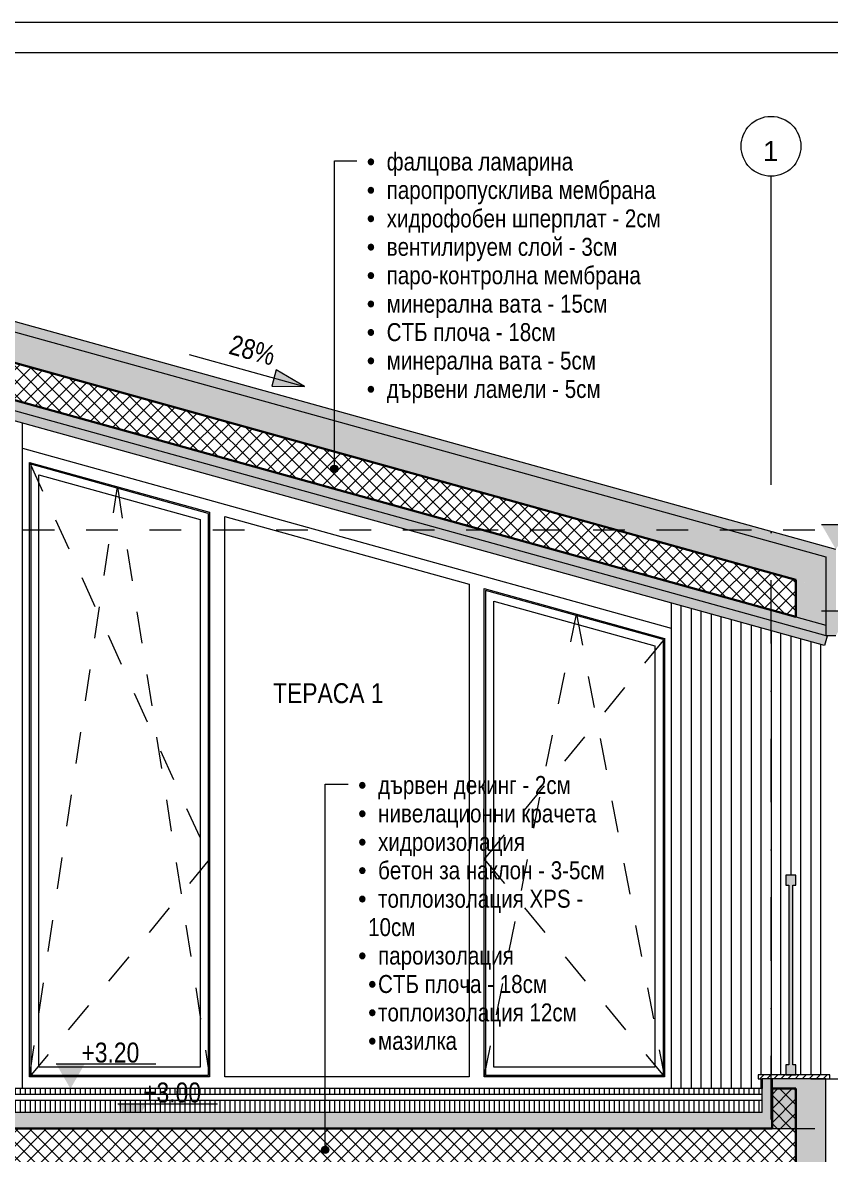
# Model space of a CAD drawing. Header units: centimetres. Extents: x 0 to 25250, y 0 to 2250.
# Drawn here: x 10743 to 11148, y 1683 to 2250 of the extents above; entities that cross this region are included whole.
import ezdxf

# ---------------------------------------------------------------- set-up
doc = ezdxf.new("R2010")
doc.units = ezdxf.units.CM
for name, pattern in [('17-View-1$0$Dash', [31.75, 15.875, -15.875]), ('20-View-1$0$Dash', [31.75, 15.875, -15.875]), ('20-View-1$0$Dash dot', [79.375, 31.75, -23.8125, 0, -23.8125])]:
    doc.linetypes.add(name, pattern=pattern)
for name, color, linetype, lineweight in [('A-ANNO-NOTE', 7, 'Continuous', 9), ('A-AREA-IDEN', 7, 'Continuous', 9), ('A-DETL', 7, 'Continuous', 9), ('A-DETL-GENF', 7, 'Continuous', 9), ('A-DETL-MBND', 7, 'Continuous', 9), ('A-FLOR-FNSH', 7, 'Continuous', 9), ('A-FLOR-HRAL', 7, 'Continuous', 9), ('A-FLOR-LEVL', 7, 'Continuous', 9), ('A-FLOR-MCUT', 7, 'Continuous', 9), ('A-FLOR-PATT', 7, 'Continuous', 9), ('A-GLAZ', 7, 'Continuous', 5), ('A-GLAZ-CWMG', 7, 'Continuous', 9), ('A-GLAZ-HDLN', 7, '17-View-1$0$Dash', 5), ('A-ROOF', 7, 'Continuous', 9), ('A-ROOF-FNSH', 7, 'Continuous', 9), ('A-ROOF-PATT', 7, 'Continuous', 9), ('A-WALL', 7, 'Continuous', 9), ('A-WALL-FNSH', 7, 'Continuous', 9), ('A-WALL-PATT', 7, 'Continuous', 9), ('G-ANNO-DIMS', 7, 'Continuous', 9), ('G-ANNO-TEXT', 7, 'Continuous', 9), ('G-ANNO-TTLB', 7, 'Continuous', 9), ('S-BEAM', 7, 'Continuous', 9), ('S-GRID', 7, 'Continuous', 9), ('S-GRID-IDEN', 7, 'Continuous', 9)]:
    doc.layers.add(name, color=color, linetype=linetype, lineweight=lineweight)
doc.styles.add('20-View-1$0$Arial', font='arial.ttf', dxfattribs={"height": 10})
doc.styles.add('20-View-1$0$Arial Narrow', font='ARIALN.TTF', dxfattribs={"height": 10})
doc.styles.add('20-View-1$0$Arial Narrow_1', font='ARIALN.TTF', dxfattribs={"height": 10})
doc.styles.add('20-View-1$0$Arial Narrow_3', font='ARIALN.TTF', dxfattribs={"height": 9})
pattern_1 = [(270, (10869.6187, 1715.965), (2.5, 2e-16), [])]
pattern_2 = [(45, (10368.9557, 1691.626), (-3.535534, 3.535534), []), (135, (10368.9557, 1691.626), (-3.535534, -3.535534), [])]

# ---------------------------------------------------------------- blocks, each defined once
blk = doc.blocks.new('TEC_ОФИЦИАЛНА РАМКА - TEC_ОФИЦИАЛНА РАМКА-2548455-СГРАДА ТИП III - ВЕРТИКАЛНИ РАЗРЕЗИ 1-1_ 2-2')
at = {"layer": 'G-ANNO-TTLB'}
for p, q in [((41.621, 40.554), (-15.379, 40.554)), ((-13.129, 40.254), (41.321, 40.254))]:
    blk.add_line(p, q, dxfattribs=at)
blk = doc.blocks.new('Railing - Railing-1762037-1-1')
at = {"layer": 'A-FLOR-HRAL', "true_color": 0xc0c0c0}
blk.add_hatch(color=9, dxfattribs=at).paths.add_polyline_path([(-229.14, 327), (-224.14, 327), (-224.14, 332), (-225.64, 332), (-225.64, 422), (-224.14, 422), (-224.14, 427), (-229.14, 427), (-229.14, 422), (-227.64, 422), (-227.64, 332), (-229.14, 332)])
at = {"layer": 'A-FLOR-HRAL'}
for p, q in [((-224.14, 427), (-229.14, 427)), ((-229.14, 427), (-229.14, 422)), ((-224.14, 422), (-224.14, 427)), ((-229.14, 422), (-227.64, 422)), ((-227.64, 422), (-227.64, 332)), ((-225.64, 332), (-225.64, 422)), ((-225.64, 422), (-224.14, 422)), ((-227.64, 332), (-229.14, 332)), ((-229.14, 332), (-229.14, 327)), ((-224.14, 332), (-225.64, 332)), ((-224.14, 327), (-224.14, 332)), ((-229.14, 327), (-224.14, 327))]:
    blk.add_line(p, q, dxfattribs=at)
blk = doc.blocks.new('Rectangular Mullion - TEC_LAMEL-2378627-1-1')
at = {"layer": 'A-GLAZ-CWMG', "color": 253, "true_color": 0xaaaaaa}
for p, q in [((-286.64, 563.25), (-286.64, 320)), ((-281.64, 320), (-281.64, 561.86))]:
    blk.add_line(p, q, dxfattribs=at)
blk = doc.blocks.new('Rectangular Mullion - TEC_LAMEL-2378628-1-1')
at = {"layer": 'A-GLAZ-CWMG', "color": 253, "true_color": 0xaaaaaa}
for p, q in [((-276.64, 560.47), (-276.64, 320)), ((-271.64, 320), (-271.64, 559.09))]:
    blk.add_line(p, q, dxfattribs=at)
blk = doc.blocks.new('Rectangular Mullion - TEC_LAMEL-2378629-1-1')
at = {"layer": 'A-GLAZ-CWMG', "color": 253, "true_color": 0xaaaaaa}
for p, q in [((-266.64, 557.7), (-266.64, 320)), ((-261.64, 320), (-261.64, 556.31))]:
    blk.add_line(p, q, dxfattribs=at)
blk = doc.blocks.new('Rectangular Mullion - TEC_LAMEL-2378630-1-1')
at = {"layer": 'A-GLAZ-CWMG', "color": 253, "true_color": 0xaaaaaa}
for p, q in [((-256.64, 554.93), (-256.64, 320)), ((-251.64, 320), (-251.64, 553.54))]:
    blk.add_line(p, q, dxfattribs=at)
blk = doc.blocks.new('Rectangular Mullion - TEC_LAMEL-2378631-1-1')
at = {"layer": 'A-GLAZ-CWMG', "color": 253, "true_color": 0xaaaaaa}
for p, q in [((-246.64, 552.15), (-246.64, 320)), ((-241.64, 327), (-241.64, 550.77)), ((-241.64, 320), (-241.64, 325))]:
    blk.add_line(p, q, dxfattribs=at)
blk = doc.blocks.new('Rectangular Mullion - TEC_LAMEL-2378632-1-1')
at = {"layer": 'A-GLAZ-CWMG', "color": 253, "true_color": 0xaaaaaa}
for p, q in [((-236.64, 549.38), (-236.64, 327)), ((-231.64, 327), (-231.64, 547.99))]:
    blk.add_line(p, q, dxfattribs=at)
blk = doc.blocks.new('Rectangular Mullion - TEC_LAMEL-2378633-1-1')
at = {"layer": 'A-GLAZ-CWMG', "color": 253, "true_color": 0xaaaaaa}
for p, q in [((-226.64, 546.61), (-226.64, 427)), ((-221.64, 327), (-221.64, 545.22))]:
    blk.add_line(p, q, dxfattribs=at)
blk = doc.blocks.new('Rectangular Mullion - TEC_LAMEL-2378634-1-1')
at = {"layer": 'A-GLAZ-CWMG', "color": 253, "true_color": 0xaaaaaa}
for p, q in [((-216.64, 543.83), (-216.64, 327)), ((-211.64, 327), (-211.64, 542.45))]:
    blk.add_line(p, q, dxfattribs=at)
blk = doc.blocks.new('Rectangular Mullion - TEC_LAMEL-1938093-1-1')
at = {"layer": 'A-GLAZ-CWMG', "true_color": 0xefece8}
blk.add_hatch(color=7, dxfattribs=at).paths.add_polyline_path([(-209.81, 541.94), (-208.48, 546.76), (-723.48, 689.58), (-724.81, 684.76), (-210.62, 542.16)])
at = {"layer": 'A-GLAZ-CWMG', "color": 253, "true_color": 0xaaaaaa}
for p, q in [((-724.81, 684.76), (-723.48, 689.58)), ((-209.81, 541.94), (-724.81, 684.76)), ((-208.48, 546.76), (-209.81, 541.94)), ((-208.48, 546.76), (-209.14, 546.94))]:
    blk.add_line(p, q, dxfattribs=at)
blk = doc.blocks.new('TRIPLE - OK_F_OF - T - 15_50-2493722-1-1')
at = {"layer": 'A-GLAZ'}
for p, q in [((-608.24, 325.9), (-608.24, 633.76)), ((-608.24, 633.76), (-517.94, 608.72)), ((-518.64, 608.18), (-607.54, 632.84)), ((-607.54, 632.84), (-607.54, 326.6)), ((-603.44, 330.7), (-603.44, 627.45)), ((-603.44, 627.45), (-522.74, 605.07)), ((-518.64, 608.18), (-518.64, 326.6)), ((-517.94, 608.72), (-517.94, 325.9)), ((-522.74, 605.07), (-522.74, 330.7)), ((-510.34, 325.9), (-510.34, 606.61)), ((-510.34, 606.61), (-387.94, 572.66)), ((-387.94, 572.66), (-387.94, 325.9)), ((-380.34, 570.56), (-290.04, 545.51)), ((-380.34, 325.9), (-380.34, 570.56)), ((-290.74, 544.98), (-379.64, 569.64)), ((-379.64, 569.64), (-379.64, 326.6)), ((-375.54, 330.7), (-375.54, 564.24)), ((-375.54, 564.24), (-294.84, 541.86)), ((-290.74, 544.98), (-290.74, 326.6)), ((-290.04, 545.51), (-290.04, 325.9)), ((-294.84, 541.86), (-294.84, 330.7)), ((-522.74, 330.7), (-603.44, 330.7)), ((-294.84, 330.7), (-375.54, 330.7)), ((-517.94, 325.9), (-608.24, 325.9)), ((-518.64, 326.6), (-607.54, 326.6)), ((-387.94, 325.9), (-510.34, 325.9)), ((-290.04, 325.9), (-380.34, 325.9)), ((-290.74, 326.6), (-379.64, 326.6))]:
    blk.add_line(p, q, dxfattribs=at)
at = {"layer": 'A-GLAZ-HDLN'}
for p, q in [((-608.24, 633.83), (-517.94, 435)), ((-608.24, 325.9), (-564.14, 621.53)), ((-564.14, 621.53), (-517.94, 325.9)), ((-380.34, 325.9), (-334.14, 557.74)), ((-334.14, 557.74), (-290.04, 325.9)), ((-289.9, 545.47), (-380.34, 435)), ((-517.94, 435), (-608.24, 325.9)), ((-380.34, 435), (-290.04, 325.9))]:
    blk.add_line(p, q, dxfattribs=at)
blk = doc.blocks.new('Rectangular Mullion - TEC_LAMEL-2378710-1-1')
at = {"layer": 'A-GLAZ-CWMG', "color": 253, "true_color": 0xaaaaaa}
for p, q in [((-616.64, 654.76), (-616.64, 320)), ((-611.64, 320), (-611.64, 653.38))]:
    blk.add_line(p, q, dxfattribs=at)
blk = doc.blocks.new('Grid - TEC_GRID_CIRCLE-145857-1-1')
at = {"layer": 'S-GRID-IDEN'}
blk.add_circle((-696.64, 792.09), 15, dxfattribs=at)
blk = doc.blocks.new('Spot Elevations - ELEVATION_PROJECT-150941-1-1')
at = {"layer": 'A-ANNO-NOTE'}
blk.add_hatch(color=256, dxfattribs=at).paths.add_polyline_path([(-1581.3, 312.39), (-1566.99, 312.39), (-1574.14, 300)])
blk.add_line((-1581.3, 312.39), (-1531.3, 312.39), dxfattribs=at)

msp = doc.modelspace()

# ---------------------------------------------------------------- block references
at = {"layer": 'G-ANNO-TTLB', "xscale": 50, "yscale": 50, "zscale": 50}
msp.add_blockref('TEC_ОФИЦИАЛНА РАМКА - TEC_ОФИЦИАЛНА РАМКА-2548455-СГРАДА ТИП III - ВЕРТИКАЛНИ РАЗРЕЗИ 1-1_ 2-2', (10018.96, 222.31), dxfattribs=at)

# ---------------------------------------------------------------- next in the draw order: hatches: boundary and pattern name
at = {"layer": 'A-DETL-GENF', "true_color": 0xffff80}
msp.add_hatch(color=51, dxfattribs=at).paths.add_polyline_path([(11130.62, 1715.96), (11145.62, 1715.96), (11145.62, 1720.96), (11118.62, 1720.96), (11118.62, 1715.96), (11120.67, 1715.96)])
at = {"layer": 'A-FLOR-PATT', "true_color": 0x787878}
h = msp.add_hatch(dxfattribs=at)
h.set_pattern_fill('FP1_8', color=8, style=0, pattern_type=2)
h.set_pattern_definition(pattern_1)
h.paths.add_polyline_path([(10625.62, 1712.96), (11113.62, 1712.96), (11113.62, 1715.96), (10625.62, 1715.96), (10625.62, 1715.06)])
at = {"layer": 'A-FLOR-PATT', "true_color": 0xc0c0c0}
h = msp.add_hatch(dxfattribs=at)
h.set_pattern_fill('FP1_8', color=9, style=0, pattern_type=2)
h.set_pattern_definition(pattern_1)
h.paths.add_polyline_path([(11113.62, 1703.96), (11113.62, 1709.96), (10625.62, 1709.96), (10625.62, 1703.96), (11105.02, 1703.96)])
at = {"layer": 'A-FLOR-PATT', "true_color": 0xffff80}
msp.add_hatch(color=51, dxfattribs=at).paths.add_polyline_path([(10823.37, 1695.96), (11113.62, 1695.96), (11113.62, 1703.96), (10625.62, 1703.96), (10625.62, 1695.96), (10807.72, 1695.96)])
at = {"layer": 'A-FLOR-PATT'}
h = msp.add_hatch(dxfattribs=at)
h.set_pattern_fill('FP1_11', color=256, style=0, pattern_type=2)
h.set_pattern_definition(pattern_2)
h.paths.add_polyline_path([(10267.89, 1677.96), (11130.62, 1677.96), (11130.62, 1695.96), (9570.62, 1695.96), (9570.62, 1677.96), (10263.98, 1677.96)])
at = {"layer": 'A-ROOF-PATT', "true_color": 0xc0c0c0}
msp.add_hatch(color=9, dxfattribs=at).paths.add_polyline_path([(11150.62, 1980.95), (11150.62, 1986.14), (10625.62, 2131.74), (10625.62, 2126.55), (11145.62, 1982.34)])
at = {"layer": 'A-ROOF-PATT', "true_color": 0xffff80}
for points in [[(11145.62, 1966.77), (11145.62, 1982.34), (10630.62, 2125.16), (10630.62, 2109.6), (11136.32, 1969.35)], [(11145.62, 1942.91), (11145.62, 1948.09), (10630.62, 2090.92), (10630.62, 2085.73), (11144.14, 1943.32)]]:
    msp.add_hatch(color=51, dxfattribs=at).paths.add_polyline_path(points)
h = msp.add_hatch(color=51, dxfattribs=at)
h.paths.add_polyline_path([(11145.62, 1948.09), (11145.62, 1966.77), (11130.62, 1970.93), (11130.62, 1952.25), (11136.32, 1950.67)])
h.paths.add_polyline_path([(10645.62, 2086.76), (10645.62, 2105.44), (10630.62, 2109.6), (10630.62, 2090.92), (10635.6, 2089.53)])
at = {"layer": 'A-ROOF-PATT'}
h = msp.add_hatch(dxfattribs=at)
h.set_pattern_fill('FP1_11', color=256, style=0, pattern_type=2)
h.set_pattern_definition(pattern_2)
h.paths.add_polyline_path([(11130.62, 1952.25), (11130.62, 1970.93), (10645.62, 2105.44), (10645.62, 2086.76), (11128.49, 1952.84)])
at = {"layer": 'A-WALL-PATT', "true_color": 0xc0c0c0}
msp.add_hatch(color=9, dxfattribs=at).paths.add_polyline_path([(11148.05, 1942.91), (11150.62, 1942.91), (11150.62, 1980.95), (11145.62, 1982.34), (11145.62, 1942.91)])
at = {"layer": 'A-WALL-PATT', "true_color": 0x787878}
h = msp.add_hatch(dxfattribs=at)
h.set_pattern_fill('FP1_10', color=8, style=0, pattern_type=2)
h.set_pattern_definition([(45, (10368.9557, 1691.626), (-1.767767, 1.767767), [])])
h.paths.add_polyline_path([(11145.62, 1720.96), (11147.62, 1720.96), (11147.62, 1722.96), (11111.62, 1722.96), (11111.62, 1720.96), (11136.32, 1720.96)])
at = {"layer": 'A-WALL-PATT', "true_color": 0xffff80}
msp.add_hatch(color=51, dxfattribs=at).paths.add_polyline_path([(11118.62, 1695.96), (11118.62, 1720.96), (11113.62, 1720.96), (11113.62, 1695.96)])
at = {"layer": 'A-WALL-PATT', "lineweight": 5, "true_color": 0x808080}
msp.add_hatch(color=8, dxfattribs=at).paths.add_polyline_path([(11120.67, 1695.96), (11130.62, 1695.96), (11130.62, 1715.96), (11118.62, 1715.96), (11118.62, 1695.96)])
at = {"layer": 'A-WALL-PATT', "lineweight": 5, "true_color": 0xffff80}
msp.add_hatch(color=51, dxfattribs=at).paths.add_polyline_path([(11140.62, 1665.96), (11145.62, 1665.96), (11145.62, 1715.96), (11130.62, 1715.96), (11130.62, 1677.96), (11140.62, 1677.96)])
at = {"layer": 'G-ANNO-DIMS'}
msp.add_hatch(color=256, dxfattribs=at).paths.add_polyline_path([(10884.34, 2067.77), (10870.18, 2076.11), (10867.91, 2067.91)])
at = {"layer": 'G-ANNO-TEXT'}
h = msp.add_hatch(color=256, dxfattribs=at)
edge = h.paths.add_edge_path()
edge.add_arc((10899.37, 2026.48), 1.88, 0, 360)
h = msp.add_hatch(color=256, dxfattribs=at)
edge = h.paths.add_edge_path()
edge.add_arc((10894.7, 1685.32), 1.88, 0, 360)
at = {"layer": 'S-BEAM'}
h = msp.add_hatch(dxfattribs=at)
h.set_pattern_fill('FP1_11', color=256, style=0, pattern_type=2)
h.set_pattern_definition(pattern_2)
h.paths.add_polyline_path([(11130.62, 1695.96), (11130.62, 1715.96), (11118.62, 1715.96), (11118.62, 1695.96), (11120.67, 1695.96)])

# ---------------------------------------------------------------- next in the draw order: linework, layer by layer
at = {"layer": 'A-DETL', "color": 7, "lineweight": 30}
msp.add_line((11118.62, 1715.96), (11130.62, 1715.96), dxfattribs=at)
at = {"layer": 'A-DETL-MBND'}
for p, q in [((11118.62, 1720.96), (11113.62, 1720.96)), ((11118.62, 1720.96), (11118.62, 1715.96)), ((11145.62, 1720.96), (11118.62, 1720.96)), ((11145.62, 1715.96), (11145.62, 1720.96)), ((11118.62, 1715.96), (11118.62, 1695.96)), ((11130.62, 1715.96), (11130.62, 1695.96))]:
    msp.add_line(p, q, dxfattribs=at)
at = {"layer": 'A-FLOR-FNSH'}
msp.add_line((11113.62, 1715.96), (10625.62, 1715.96), dxfattribs=at)
at = {"layer": 'A-FLOR-FNSH', "lineweight": 30}
msp.add_line((11113.62, 1695.96), (9570.62, 1695.96), dxfattribs=at)
at = {"layer": 'A-FLOR-LEVL', "linetype": '20-View-1$0$Dash'}
for p, q in [((9473.2, 1995.96), (11337.3, 1995.96)), ((9473.2, 1695.96), (11311.87, 1695.96))]:
    msp.add_line(p, q, dxfattribs=at)
at = {"layer": 'A-FLOR-MCUT'}
for p, q in [((11113.62, 1712.96), (10625.62, 1712.96)), ((11113.62, 1703.96), (11113.62, 1715.96)), ((11113.62, 1709.96), (10625.62, 1709.96)), ((11113.62, 1703.96), (10450.62, 1703.96))]:
    msp.add_line(p, q, dxfattribs=at)
at = {"layer": 'A-ROOF', "lineweight": 30}
for p, q in [((11130.62, 1970.93), (10645.62, 2105.44)), ((10645.62, 2086.76), (11130.62, 1952.25)), ((11130.62, 1952.25), (11130.62, 1970.93))]:
    msp.add_line(p, q, dxfattribs=at)
at = {"layer": 'A-ROOF'}
for p, q in [((10630.62, 2085.73), (11145.62, 1942.91)), ((11130.62, 1952.25), (11145.62, 1948.09))]:
    msp.add_line(p, q, dxfattribs=at)
at = {"layer": 'A-ROOF-FNSH'}
for p, q in [((11150.62, 1986.14), (10625.62, 2131.74)), ((10630.62, 2125.16), (11145.62, 1982.34))]:
    msp.add_line(p, q, dxfattribs=at)
at = {"layer": 'A-WALL'}
for p, q in [((10743.12, 2036.79), (11068.12, 1946.66)), ((11147.62, 1722.96), (11111.62, 1722.96)), ((11111.62, 1722.96), (11111.62, 1720.96)), ((11111.62, 1720.96), (11113.62, 1720.96)), ((11113.62, 1720.96), (11113.62, 1715.96)), ((11145.62, 1720.96), (11147.62, 1720.96)), ((11147.62, 1720.96), (11147.62, 1722.96)), ((11145.62, 1665.96), (11145.62, 1715.96)), ((11118.62, 1695.96), (11130.62, 1695.96))]:
    msp.add_line(p, q, dxfattribs=at)
at = {"layer": 'A-WALL', "lineweight": 30}
for p, q in [((11113.62, 1695.96), (11118.62, 1695.96)), ((11130.62, 1695.96), (11130.62, 1677.96))]:
    msp.add_line(p, q, dxfattribs=at)
at = {"layer": 'A-WALL-FNSH'}
for p, q in [((11145.62, 1982.34), (11145.62, 1942.91)), ((11145.62, 1942.91), (11150.62, 1942.91))]:
    msp.add_line(p, q, dxfattribs=at)
at = {"layer": 'G-ANNO-DIMS'}
for p, q in [((10826.53, 2083.8), (10884.34, 2067.77)), ((10870.18, 2076.11), (10867.91, 2067.91)), ((10884.34, 2067.77), (10870.18, 2076.11)), ((10867.91, 2067.91), (10884.34, 2067.77)), ((11138.06, 1720.96), (11284.45, 1720.96))]:
    msp.add_line(p, q, dxfattribs=at)
at = {"layer": 'G-ANNO-TEXT'}
for p, q in [((10899.37, 2180.76), (10910.54, 2180.76)), ((10899.37, 2026.48), (10899.37, 2180.76)), ((10894.7, 1868.43), (10906.23, 1868.43)), ((10894.7, 1685.32), (10894.7, 1868.43))]:
    msp.add_line(p, q, dxfattribs=at)
for centre in [(10899.37, 2026.48), (10894.7, 1685.32)]:
    msp.add_circle(centre, 1.88, dxfattribs=at)
at = {"layer": 'S-BEAM', "lineweight": 30}
for p, q in [((11118.62, 1715.96), (11118.62, 1695.96)), ((11130.62, 1695.96), (11130.62, 1715.96))]:
    msp.add_line(p, q, dxfattribs=at)
at = {"layer": 'S-GRID', "color": 1, "lineweight": 18, "true_color": 0xff0000}
msp.add_line((11118.12, 2048.06), (11118.12, 2173.06), dxfattribs=at)
at = {"layer": 'S-GRID', "color": 1, "linetype": '20-View-1$0$Dash dot', "lineweight": 18, "true_color": 0xff0000}
msp.add_line((11118.12, 1303.22), (11118.12, 2048.06), dxfattribs=at)

# ---------------------------------------------------------------- next in the draw order: block references
at = {"layer": 'A-FLOR-HRAL'}
msp.add_blockref('Railing - Railing-1762037-1-1', (11354.76, 1395.96), dxfattribs=at)
at = {"layer": 'A-GLAZ'}
msp.add_blockref('TRIPLE - OK_F_OF - T - 15_50-2493722-1-1', (11354.76, 1395.96), dxfattribs=at)
at = {"layer": 'A-GLAZ-CWMG', "color": 253, "true_color": 0xaaaaaa}
for name in ['Rectangular Mullion - TEC_LAMEL-1938093-1-1', 'Rectangular Mullion - TEC_LAMEL-2378710-1-1', 'Rectangular Mullion - TEC_LAMEL-2378627-1-1', 'Rectangular Mullion - TEC_LAMEL-2378628-1-1', 'Rectangular Mullion - TEC_LAMEL-2378629-1-1', 'Rectangular Mullion - TEC_LAMEL-2378630-1-1', 'Rectangular Mullion - TEC_LAMEL-2378631-1-1', 'Rectangular Mullion - TEC_LAMEL-2378632-1-1', 'Rectangular Mullion - TEC_LAMEL-2378633-1-1', 'Rectangular Mullion - TEC_LAMEL-2378634-1-1']:
    msp.add_blockref(name, (11354.76, 1395.96), dxfattribs=at)
at = {"layer": 'G-ANNO-DIMS'}
for p in [(12724.76, 1686.14), (12724.76, 1642.91), (12341.22, 1415.96), (12372.13, 1395.96)]:
    msp.add_blockref('Spot Elevations - ELEVATION_PROJECT-150941-1-1', p, dxfattribs=at)
at = {"layer": 'S-GRID-IDEN'}
msp.add_blockref('Grid - TEC_GRID_CIRCLE-145857-1-1', (11814.76, 1395.96), dxfattribs=at)

# ---------------------------------------------------------------- next in the draw order: texts
at = {"layer": 'A-AREA-IDEN', "insert": (10896.29, 1908.94), "char_height": 10, "width": 57.55, "attachment_point": 8, "line_spacing_factor": 0.949189, "style": '20-View-1$0$Arial Narrow_1'}
msp.add_mtext('\\pt63.5,127,190.5,254,317.5,381,444.5,508,571.5,635,698.5,762,825.5,889,952.5,1016,1079.5,1143,1206.5,1270,1333.5,1397,1460.5,1524,1587.5,1651,1714.5,1778,1841.5,1905,1968.5,2032;{\\fArial Narrow|b0|i0|c204|p34;ТЕРАСА }1', dxfattribs=at)
at = {"layer": 'G-ANNO-DIMS', "insert": (10848.55, 2093.87), "char_height": 10, "width": 27.5081, "attachment_point": 1, "rotation": 344.5, "line_spacing_factor": 0.974696, "style": '20-View-1$0$Arial Narrow'}
msp.add_mtext('28%', dxfattribs=at)
at = {"layer": 'G-ANNO-DIMS', "char_height": 10, "width": 34.7536, "attachment_point": 1, "line_spacing_factor": 0.974696, "style": '20-View-1$0$Arial Narrow'}
for s, insert in [('+3.20', (10772.59, 1739.05)), ('+3.00', (10803.51, 1719.05))]:
    msp.add_mtext(s, dxfattribs=dict(at, insert=insert))
at = {"layer": 'G-ANNO-TEXT', "char_height": 9, "attachment_point": 1, "line_spacing_factor": 0.949189, "style": '20-View-1$0$Arial Narrow_3'}
for s, insert, width in [('\\pi-5.00004,l5.00004,t9.99999,15.00003,19.99998,25.00002,29.99997,35.00001,39.99996,45,50.00004,54.99999,60.00003,64.99998,70.00002,74.99997,80.00001,84.99996,90,95.00004,99.99999,105.00003,109.99998,115.00002,119.99997,125.00001,129.99996,135,140.00004,144.99999,150.00003,154.99998,160.00002;{\\fSymbol|b0|i0|c2|p18;·^I\\fArial Narrow|b0|i0|c204|p34;фалцова ламарина\\P\\fSymbol|b0|i0|c2|p18;·^I\\fArial Narrow|b0|i0|c204|p34;паропропусклива мембрана\\P\\fSymbol|b0|i0|c2|p18;·^I\\fArial Narrow|b0|i0|c204|p34;хидрофобен шперплат }- 2{\\fArial Narrow|b0|i0|c204|p34;см\\P\\fSymbol|b0|i0|c2|p18;·^I\\fArial Narrow|b0|i0|c204|p34;вентилируем слой }- 3{\\fArial Narrow|b0|i0|c204|p34;см\\P\\fSymbol|b0|i0|c2|p18;·^I\\fArial Narrow|b0|i0|c204|p34;паро}-{\\fArial Narrow|b0|i0|c204|p34;контролна мембрана\\P\\fSymbol|b0|i0|c2|p18;·^I\\fArial Narrow|b0|i0|c204|p34;минерална вата }- 15{\\fArial Narrow|b0|i0|c204|p34;см\\P\\fSymbol|b0|i0|c2|p18;·^I\\fArial Narrow|b0|i0|c204|p34;СТБ плоча }- 18{\\fArial Narrow|b0|i0|c204|p34;см\\P\\fSymbol|b0|i0|c2|p18;·^I\\fArial Narrow|b0|i0|c204|p34;минерална вата }- 5{\\fArial Narrow|b0|i0|c204|p34;см\\P\\fSymbol|b0|i0|c2|p18;·^I\\fArial Narrow|b0|i0|c204|p34;дървени ламели }- 5{\\fArial Narrow|b0|i0|c204|p34;см}', (10915.54, 2184.91), 202.75), ('\\pi-5.00004,l5.00004,t9.99999,15.00003,19.99998,25.00002,29.99997,35.00001,39.99996,45,50.00004,54.99999,60.00003,64.99998,70.00002,74.99997,80.00001,84.99996,90,95.00004,99.99999,105.00003,109.99998,115.00002,119.99997,125.00001,129.99996,135,140.00004,144.99999,150.00003,154.99998,160.00002;{\\fSymbol|b0|i0|c2|p18;·^I\\fArial Narrow|b0|i0|c204|p34;дървен декинг }- 2{\\fArial Narrow|b0|i0|c204|p34;см\\P\\fSymbol|b0|i0|c2|p18;·^I\\fArial Narrow|b0|i0|c204|p34;нивелационни крачета\\P\\fSymbol|b0|i0|c2|p18;·^I\\fArial Narrow|b0|i0|c204|p34;хидроизолация \\P\\fSymbol|b0|i0|c2|p18;·^I\\fArial Narrow|b0|i0|c204|p34;бетон за наклон }- 3-5{\\fArial Narrow|b0|i0|c204|p34;см\\P\\fSymbol|b0|i0|c2|p18;·^I\\fArial Narrow|b0|i0|c204|p34;топлоизолация }XPS - \\P\\pi0,t5.00004,9.99999,15.00003,19.99998,25.00002,29.99997,35.00001,39.99996,45,50.00004,54.99999,60.00003,64.99998,70.00002,74.99997,80.00001,84.99996,90,95.00004,99.99999,105.00003,109.99998,115.00002,119.99997,125.00001,129.99996,135,140.00004,144.99999,150.00003,154.99998,160.00002;10{\\fArial Narrow|b0|i0|c204|p34;см\\P\\pi-5.00004,t9.99999,15.00003,19.99998,25.00002,29.99997,35.00001,39.99996,45,50.00004,54.99999,60.00003,64.99998,70.00002,74.99997,80.00001,84.99996,90,95.00004,99.99999,105.00003,109.99998,115.00002,119.99997,125.00001,129.99996,135,140.00004,144.99999,150.00003,154.99998,160.00002;\\fSymbol|b0|i0|c2|p18;·^I\\fArial Narrow|b0|i0|c204|p34;пароизолация\\P\\fSymbol|b0|i0|c2|p18;·^I\\fArial Narrow|b0|i0|c204|p34;СТБ плоча }- 18{\\fArial Narrow|b0|i0|c204|p34;см\\P\\fSymbol|b0|i0|c2|p18;·^I\\fArial Narrow|b0|i0|c204|p34;топлоизолация }12{\\fArial Narrow|b0|i0|c204|p34;см\\P\\fSymbol|b0|i0|c2|p18;·^I\\fArial Narrow|b0|i0|c204|p34;мазилка}', (10911.23, 1872.58), 133.2695)]:
    msp.add_mtext(s, dxfattribs=dict(at, insert=insert, width=width))
at = {"layer": 'S-GRID-IDEN', "insert": (11117.96, 2185.67), "char_height": 10, "width": 8.25, "attachment_point": 5, "line_spacing_factor": 0.936439, "style": '20-View-1$0$Arial'}
msp.add_mtext('\\pt50,100,150,200,250,300,350,400,450,500,550,600,650,700,750,800,850,900,950,1000,1050,1100,1150,1200,1250,1300,1350,1400,1450,1500,1550,1600;1', dxfattribs=at)

doc.saveas('drawing.dxf')
